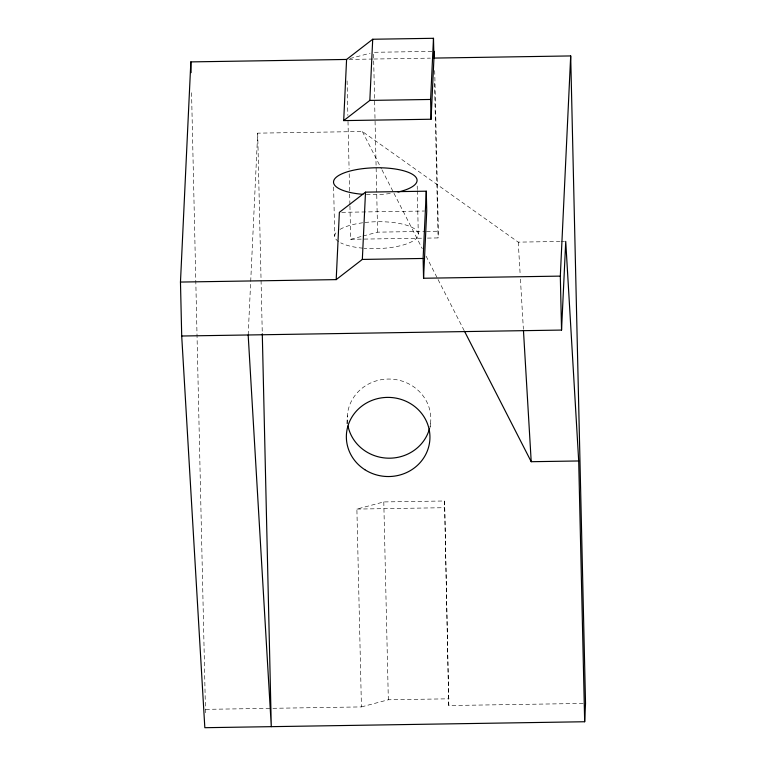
<?xml version="1.0" encoding="UTF-8"?>
<svg xmlns="http://www.w3.org/2000/svg" width="766" height="766" viewBox="0 0 766 766"><rect width="100%" height="100%" fill="white"/><g stroke="black" fill="none" stroke-linecap="round" stroke-linejoin="round"><path stroke-width="0.57" stroke-dasharray="3.83 2.87" d="M205.527 712.792L191.51 90.56M248.174 334.981L257.692 133.15L362.366 131.513L518.247 242.133L559.793 241.481M346.941 423.742L347.324 415.718M427.447 238.102L438.066 237.929L438.391 231.208L434.705 70.415M430.444 427.246L430.712 421.52M583.156 703.437L448.79 705.543L444.577 500.983L383.795 501.931L356.889 509.074L361.428 706.913L272.265 708.311M448.79 705.543L444.577 500.983M349.947 58.561L370.122 53.199M349.938 205.949L350.704 239.298L361.916 236.33M363.036 236.024L377.609 232.155L425.283 231.409M361.428 706.913L388.333 699.77L449.106 698.812M431.88 51.389L373.492 52.308L377.609 232.155M348.942 59.413L372.554 59.049M373.741 59.03L430.406 58.139M341.732 212.316L424.374 211.014M426.47 231.389L438.391 231.208M350.704 239.298L422.727 238.178M560.98 241.462L564.542 241.405M356.889 509.074L444.251 507.705M205.69 709.354L271.078 708.33M362.366 131.513L381.43 168.798M381.975 169.861L393.408 192.228M393.954 193.291L422.277 248.682M426.088 256.131L437.53 278.508M438.075 279.571L464.215 330.692M518.247 242.133L520.152 274.352M520.43 279.121L523.389 329.246M434.523 83.092L438.066 237.929M417.202 186.004L417.288 189.518M417.307 190.696L418.303 234.09M383.795 501.931L388.333 699.77M347.075 80.89L347.869 115.436M348.003 121.392L349.095 169.027M349.2 173.796L349.641 192.85M349.669 194.047L349.918 204.761M333.612 187.019L334.742 236.282M257.692 133.15L262.288 333.775M365.009 222.494A41.795 13.443 -1.3 0 1 418.313 234.482A41.795 13.443 -1.3 0 1 364.089 248.27M362.931 248.174A41.795 13.443 -1.3 0 1 340.707 242.841M338.658 241.644A41.795 13.443 -1.3 0 1 337.26 231.399M339.98 229.417A41.795 13.443 -1.3 0 1 362.701 222.782M390.258 193.472A41.795 13.443 -1.3 0 1 366.234 194.535M347.611 423.77A41.795 39.564 2.7 0 1 390.65 379.084A41.795 39.564 2.7 0 1 429.86 427.208"/><path stroke-width="1.15" d="M180.47 282.06L190.849 61.893L346.586 59.451L372.716 39.248L433.489 38.3L433.949 58.082L570.689 55.937L585.53 703.399L584.669 721.744L204.828 727.7L181.705 336.015L180.47 282.06L336.197 279.619L362.337 259.425L423.11 258.468L426.279 191.194L365.506 192.151L339.376 212.345L336.197 279.619M434.427 58.503L434.265 51.36L431.067 119.237L343.695 120.607L346.586 59.451M362.337 259.425L365.506 192.151M343.695 120.607L369.834 100.413L372.716 39.248M431.067 119.237L430.607 99.456L433.489 38.3M570.689 55.937L560.31 276.114L423.56 278.25L426.739 210.976L426.279 191.194M181.705 336.015L561.545 330.069L565.729 241.386L578.694 460.969L584.669 721.744M369.834 100.413L430.607 99.456M464.761 331.764L531.211 461.707L578.694 460.969M523.456 330.443L531.211 461.707M248.174 334.981L271.298 726.656L262.288 333.775M560.31 276.114L561.545 330.069M423.11 258.468L423.56 278.25M190.849 61.893L191.098 72.646M362.854 194.315A41.795 13.443 -1.3 0 1 339.319 175.127A41.795 13.443 -1.3 0 1 404.247 170.942A41.795 13.443 -1.3 0 1 397.966 192.055M429.582 428.338A41.795 39.564 2.7 0 1 387.989 458.173A41.795 39.564 2.7 0 1 348.003 426.03M364.836 469.692A41.795 39.564 2.7 0 0 429.85 439.866A41.795 39.564 2.7 0 0 369.767 401.336A41.795 39.564 2.7 0 0 364.836 469.692"/></g></svg>
